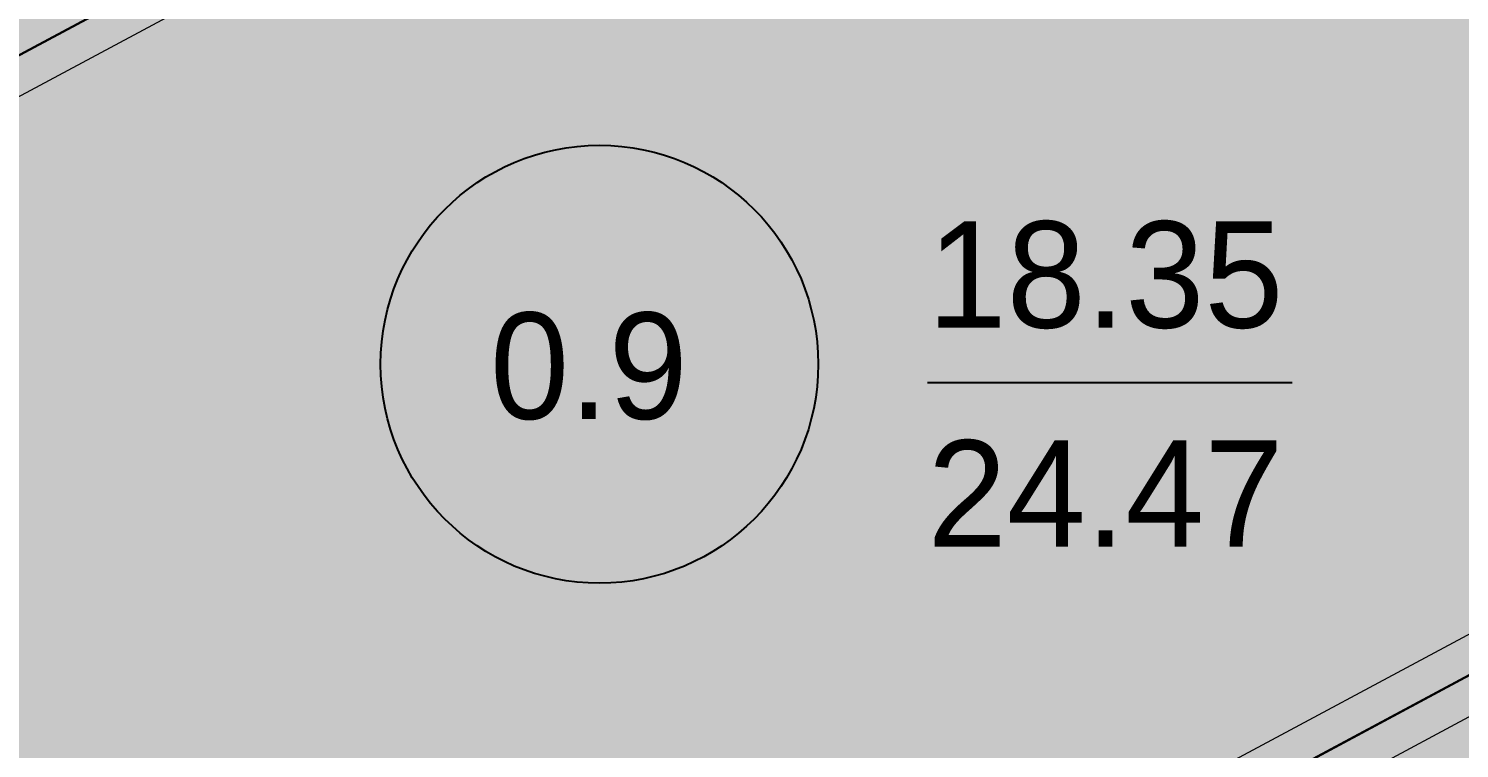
# Model space of a CAD drawing. Header units: millimetres. Extents: x 0 to 224629, y -187555 to 25097.
# Drawn here: x 70618 to 74541, y -163462 to -161490 of the extents above; entities that cross this region are included whole.
import ezdxf

# ---------------------------------------------------------------- set-up
doc = ezdxf.new("R2010")
doc.units = ezdxf.units.MM
doc.linetypes.add('Solid', pattern=[0])
for name, color, linetype, lineweight in [('Inner Walls', 5, 'Solid', 0), ('One-Bedroom Apartment', 252, 'Solid', 25), ('Studio Apartment', 1, 'Solid', 35), ('Three-Bedroom Apartment', 252, 'Solid', 25)]:
    doc.layers.add(name, color=color, linetype=linetype, lineweight=lineweight)
doc.styles.add('Dialog.plain', font='Dialog.plain')

msp = doc.modelspace()

# ---------------------------------------------------------------- hatches: boundary and pattern name
at = {"layer": 'One-Bedroom Apartment', "linetype": 'Solid', "lineweight": 25}
msp.add_hatch(color=250, dxfattribs=at).paths.add_polyline_path([(70654, -165356), (77046, -161935), (78639, -164910), (80232, -167886), (78483, -168822), (78483, -168822), (78247, -168381), (78246, -168380), (78245, -168378), (78243, -168377), (78241, -168376), (78239, -168376), (78237, -168376), (78235, -168376), (78233, -168377), (76795, -169147), (76794, -169148), (76792, -169149), (76791, -169151), (76790, -169153), (76790, -169155), (76790, -169157), (76790, -169159), (76791, -169160), (77027, -169601), (73840, -171307), (72247, -168332)], flags=0)
at = {"layer": 'Studio Apartment', "linetype": 'Solid', "lineweight": 25}
for points in [[(67469, -159406), (73860, -155984), (73861, -155985), (73861, -155985), (75213, -158510), (75213, -158510), (73615, -159365), (73613, -159366), (73612, -159368), (73611, -159369), (73610, -159371), (73609, -159373), (73609, -159375), (73610, -159377), (73611, -159379), (73846, -159820), (73846, -159820), (69062, -162381)], [(69062, -162381), (75453, -158959), (76806, -161485), (76806, -161485), (75208, -162341), (75206, -162342), (75205, -162343), (75203, -162345), (75203, -162347), (75202, -162348), (75202, -162350), (75203, -162352), (75203, -162354), (75439, -162795), (70654, -165356)]]:
    msp.add_hatch(color=252, dxfattribs=at).paths.add_polyline_path(points, flags=0)

# ---------------------------------------------------------------- linework, layer by layer
at = {"layer": 'Inner Walls', "color": 47, "linetype": 'Solid', "lineweight": 15}
for p, q in [((73894, -159908), (69329, -162351)), ((70828, -165150), (75304, -162754)), ((75487, -162883), (70922, -165327))]:
    msp.add_line(p, q, dxfattribs=at)
at = {"layer": 'One-Bedroom Apartment', "color": 250, "linetype": 'Solid', "lineweight": 25}
msp.add_line((70654, -165356), (77046, -161935), dxfattribs=at)
at = {"layer": 'Studio Apartment', "color": 252, "linetype": 'Solid', "lineweight": 25}
for p, q in [((69062, -162381), (75453, -158959)), ((73846, -159820), (69062, -162381)), ((75439, -162795), (70654, -165356))]:
    msp.add_line(p, q, dxfattribs=at)
at = {"layer": 'Three-Bedroom Apartment', "color": 7, "linetype": 'Solid', "lineweight": 25}
msp.add_line((73083, -162459), (74083, -162459), dxfattribs=at)
msp.add_circle((72183, -162409), 600, dxfattribs=at)

# ---------------------------------------------------------------- texts
at = {"layer": 'Three-Bedroom Apartment', "color": 7, "linetype": 'Solid', "lineweight": 25, "style": 'Dialog.plain'}
for s, p in [('18.35', (73083, -162309)), ('0.9', (71883, -162559)), ('24.47', (73083, -162909))]:
    msp.add_text(s, height=291.61, dxfattribs=at).set_placement(p)

doc.saveas('drawing.dxf')
